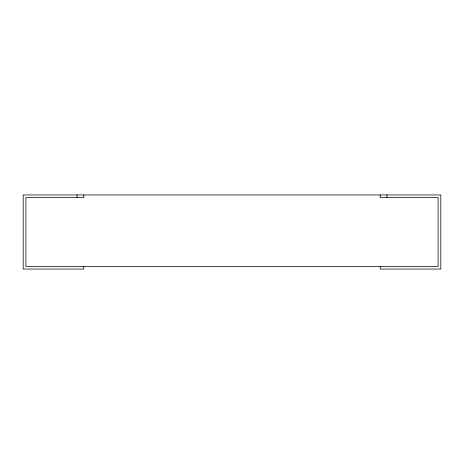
<?xml version="1.0" encoding="UTF-8"?>
<svg xmlns="http://www.w3.org/2000/svg" width="464" height="464" viewBox="0 0 464 464"><rect width="100%" height="100%" fill="white"/><g stroke="black" fill="none" stroke-linecap="round" stroke-linejoin="round"><path stroke-width="0.7" d="M386.918 194.955L386.918 197.647M380.178 194.955L380.178 197.647L438.103 197.647L438.103 266.353L25.897 266.353L25.897 197.647L83.822 197.647L83.822 194.955M380.178 266.353L380.178 269.045L440.8 269.045L440.8 194.955L23.2 194.955L23.2 269.045L83.822 269.045L83.822 266.353M77.082 194.955L77.082 197.647"/></g></svg>
